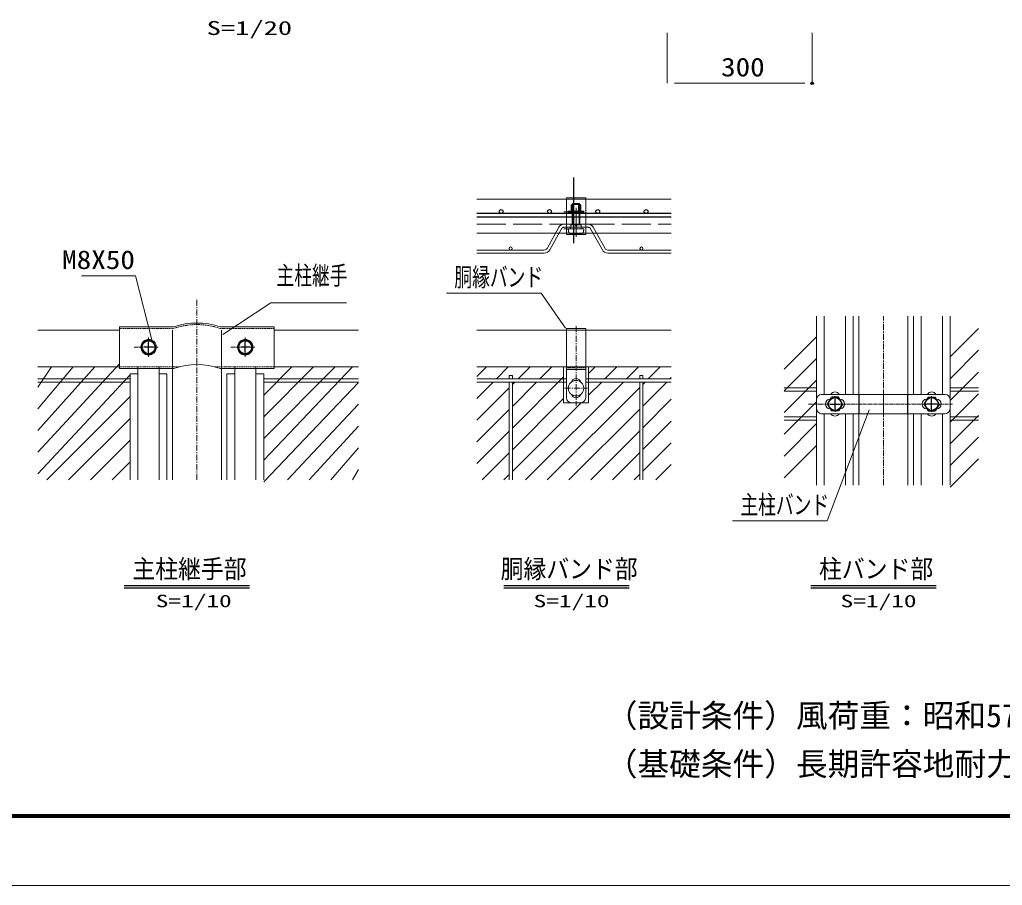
# Model space of a CAD drawing. Units: millimetres, scale not verified, with parts at other scales. Extents: x -3339 to 3343, y -2363 to 2362.
# Drawn here: x -1627 to 407, y -2363 to -572 of the extents above; entities that cross this region are included whole.
import ezdxf
from ezdxf.enums import TextEntityAlignment as Align

# ---------------------------------------------------------------- set-up
doc = ezdxf.new("R2010")
doc.units = ezdxf.units.MM
doc.header["$LTSCALE"] = 10
doc.header["$PDMODE"] = 32
doc.header["$PDSIZE"] = 5
for name, pattern in [('DASHED', [7.5, 6, -1.5]), ('USER1', [2, 1.25, -0.25, 0.25, -0.25]), ('USER2', [0.375, 0.25, -0.125]), ('USER3', [1.125, 0.75, -0.125, 0.125, -0.125])]:
    doc.linetypes.add(name, pattern=pattern)
for name, color, linetype, lineweight in [('0-0_寸法', 7, 'Continuous', 13), ('0-2_柱', 7, 'Continuous', 13), ('0-4_胴縁', 7, 'Continuous', 13), ('0-5_継手', 7, 'Continuous', 13), ('0-6_0', 7, 'Continuous', 13), ('0-8_押え板', 6, 'Continuous', 13), ('0-9_EXTCNT-LMEC0', 4, 'Continuous', 25), ('0-A_バンド', 4, 'Continuous', 13), ('0-B_WM', 30, 'Continuous', 13), ('0-C_BN', 4, 'Continuous', 25), ('0-D_マット', 92, 'Continuous', 9), ('0-E_NMメッシュパネル', 8, 'Continuous', 5), ('1-0_D-TTL-TXT', 2, 'Continuous', 25)]:
    doc.layers.add(name, color=color, linetype=linetype, lineweight=lineweight)
doc.layers.add('0-7_DEFPOINTS', color=7, linetype='Continuous')
doc.styles.add('ＭＳ ゴシック', font='')
doc.styles.get('ＭＳ ゴシック').set_extended_font_data('MS Gothic')

msp = doc.modelspace()

# ---------------------------------------------------------------- linework, layer by layer
at = {"layer": '0-0_寸法'}
for p, q in [((-286.45, -598.91), (-286.45, -703.39)), ((13.55, -598.91), (13.55, -703.39)), ((-271.45, -703.39), (-1.45, -703.39))]:
    msp.add_line(p, q, dxfattribs=at)
at = {"layer": '0-0_寸法', "linetype": 'USER1'}
for p, q in [((-1259.68, -1523.94), (-1259.68, -1148.57)), ((160.81, -1534.52), (160.81, -1185.51))]:
    msp.add_line(p, q, dxfattribs=at)
at = {"layer": '0-0_寸法'}
for points in [[(-1498.23, -1101.88), (-1387.07, -1101.88), (-1352.66, -1234.04)], [(-743.22, -1137.81), (-547.41, -1137.81), (-496.79, -1209.87)], [(-950.05, -1157.81), (-1106.49, -1157.81), (-1205.81, -1223.16)], [(-151.37, -1608.83), (44.44, -1608.83), (131.75, -1378.86)]]:
    msp.add_lwpolyline(points, dxfattribs=at)
at = {"layer": '0-2_柱'}
for p, q in [((110.01, -1185.51), (110.01, -1534.52)), ((211.61, -1185.51), (211.61, -1534.52)), ((-1310.48, -1214.28), (-1310.48, -1523.94)), ((-1208.88, -1214.28), (-1208.88, -1523.94))]:
    msp.add_line(p, q, dxfattribs=at)
at = {"layer": '0-4_胴縁'}
for p, q in [((-278.11, -943.42), (-680.21, -943.42)), ((-460.14, -969.62), (-500.14, -969.62)), ((-460.14, -972.82), (-500.14, -972.82)), ((-278.11, -1013.42), (-680.21, -1013.42)), ((-460.14, -1001.22), (-500.14, -1001.22)), ((-460.14, -1004.42), (-500.14, -1004.42)), ((-1589.06, -1214.28), (-1419.68, -1214.28)), ((-1099.68, -1214.28), (-924.96, -1214.28)), ((-680.21, -1214.28), (-278.11, -1214.28)), ((-1589.06, -1290.28), (-1419.68, -1290.28)), ((-1099.68, -1290.28), (-924.96, -1290.28)), ((-680.21, -1290.28), (-278.11, -1290.28))]:
    msp.add_line(p, q, dxfattribs=at)
at = {"layer": '0-5_継手'}
for p, q in [((-1419.68, -1207.48), (-1308.54, -1207.48)), ((-1419.68, -1207.48), (-1419.68, -1293.48)), ((-1210.82, -1207.48), (-1099.68, -1207.48)), ((-1099.68, -1207.48), (-1099.68, -1293.48)), ((-1419.68, -1293.48), (-1308.01, -1293.48)), ((-1211.35, -1293.48), (-1099.68, -1293.48))]:
    msp.add_line(p, q, dxfattribs=at)
at = {"layer": '0-5_継手', "linetype": 'USER2'}
for p, q in [((-1419.68, -1210.68), (-1307.48, -1210.68)), ((-1211.88, -1210.68), (-1099.68, -1210.68)), ((-1419.68, -1290.28), (-1297.32, -1290.28)), ((-1222.04, -1290.28), (-1099.68, -1290.28))]:
    msp.add_line(p, q, dxfattribs=at)
at = {"layer": '0-5_継手', "linetype": 'USER3'}
for p, q in [((-1359.68, -1229.48), (-1359.68, -1269.48)), ((-1359.68, -1229.48), (-1359.68, -1269.48)), ((-1159.68, -1229.48), (-1159.68, -1269.48)), ((-1389.67, -1249.48), (-1339.68, -1249.48)), ((-1339.68, -1249.48), (-1379.68, -1249.48)), ((-1189.67, -1249.48), (-1139.68, -1249.48))]:
    msp.add_line(p, q, dxfattribs=at)
at = {"layer": '0-5_継手'}
for centre, radius, start, end in [((-1259.68, -1349.48), 150, 71.4022, 108.5978), ((-1308.54, -1204.28), 3.2, 270, 288.5978), ((-1210.82, -1204.28), 3.2, 251.4022, 270), ((-1259.68, -1435.48), 150, 71.4022, 108.5978)]:
    msp.add_arc(centre, radius, start, end, dxfattribs=at)
at = {"layer": '0-5_継手', "linetype": 'USER2'}
msp.add_arc((-1259.68, -1349.48), 146.8, 70.99745, 109.00255, dxfattribs=at)
at = {"layer": '0-6_0', "color": 3}
msp.add_lwpolyline([(-3339.2, 2362.41), (3343.3, 2362.41), (3343.3, -2362.59), (-3339.2, -2362.59)], close=True, dxfattribs=at)
at = {"layer": '0-6_0'}
for points in [[(-3114.2, 2221.78), (3118.3, 2221.78), (3118.3, -2221.97), (-3114.2, -2221.97)], [(-3112.79, 2220.38), (3116.9, 2220.38), (3116.9, -2220.56), (-3112.79, -2220.56)], [(-3111.39, 2218.97), (3115.49, 2218.97), (3115.49, -2219.15), (-3111.39, -2219.15)], [(-3109.98, 2217.56), (3114.08, 2217.56), (3114.08, -2217.75), (-3109.98, -2217.75)], [(-3108.57, 2216.16), (3112.68, 2216.16), (3112.68, -2216.34), (-3108.57, -2216.34)]]:
    msp.add_lwpolyline(points, close=True, dxfattribs=at)
at = {"layer": '0-7_DEFPOINTS'}
msp.add_point((13.55, -703.39), dxfattribs=at)
at = {"layer": '0-8_押え板'}
for p, q in [((22.61, -1185.51), (22.61, -1534.52)), ((22.61, -1185.51), (22.61, -1534.52)), ((38.61, -1185.51), (38.61, -1346.99)), ((38.61, -1185.51), (38.61, -1346.99)), ((82.61, -1185.51), (82.61, -1346.99)), ((82.61, -1185.51), (82.61, -1346.99)), ((98.61, -1185.51), (98.61, -1346.99)), ((98.61, -1185.51), (98.61, -1346.99)), ((223.01, -1185.51), (223.01, -1346.99)), ((239.01, -1185.51), (239.01, -1346.99)), ((283.01, -1185.51), (283.01, -1346.99)), ((299.01, -1185.51), (299.01, -1534.52)), ((-1381.87, -1290.28), (-1381.87, -1523.94)), ((-1381.87, -1290.28), (-1381.87, -1523.94)), ((-1337.87, -1290.28), (-1337.87, -1523.94)), ((-1337.87, -1290.28), (-1337.87, -1523.94)), ((-1181.48, -1290.28), (-1181.48, -1523.94)), ((-1137.48, -1290.28), (-1137.48, -1523.94)), ((-1397.87, -1304.28), (-1397.87, -1523.94)), ((-1381.87, -1304.28), (-1397.87, -1304.28)), ((-1397.87, -1304.28), (-1397.87, -1523.94)), ((-1381.87, -1304.28), (-1397.87, -1304.28)), ((-1321.87, -1304.28), (-1337.87, -1304.28)), ((-1321.87, -1304.28), (-1337.87, -1304.28)), ((-1321.87, -1304.28), (-1321.87, -1523.94)), ((-1321.87, -1304.28), (-1321.87, -1523.94)), ((-1197.48, -1304.28), (-1197.48, -1523.94)), ((-1197.48, -1304.28), (-1181.48, -1304.28)), ((-1137.48, -1304.28), (-1121.48, -1304.28)), ((-1121.48, -1304.28), (-1121.48, -1523.94)), ((38.61, -1386.99), (38.61, -1534.52)), ((38.61, -1386.99), (38.61, -1534.52)), ((82.61, -1386.99), (82.61, -1534.52)), ((82.61, -1386.99), (82.61, -1534.52)), ((98.61, -1386.99), (98.61, -1534.52)), ((98.61, -1386.99), (98.61, -1534.52)), ((223.01, -1386.99), (223.01, -1534.52)), ((239.01, -1386.99), (239.01, -1534.52)), ((283.01, -1386.99), (283.01, -1534.52))]:
    msp.add_line(p, q, dxfattribs=at)
at = {"layer": '0-8_押え板', "linetype": 'USER3'}
msp.add_line((242.81, -1366.99), (278.81, -1366.99), dxfattribs=at)
at = {"layer": '0-8_押え板'}
for centre, start, end in [((60.81, -1351.99), 30, 150), ((60.81, -1351.99), 30, 150), ((260.81, -1351.99), 30, 150), ((60.81, -1381.99), 210, 330), ((60.81, -1381.99), 210, 330), ((260.81, -1381.99), 210, 330)]:
    msp.add_arc(centre, 10, start, end, dxfattribs=at)
at = {"layer": '0-9_EXTCNT-LMEC0'}
for p, q in [((-1410.31, -1742.72), (-1150.85, -1742.72)), ((-1410.31, -1747.39), (-1150.85, -1747.39)), ((-624.36, -1742.72), (-364.9, -1742.72)), ((-624.36, -1747.39), (-364.9, -1747.39)), ((10.45, -1742.72), (269.91, -1742.72)), ((10.45, -1747.39), (269.91, -1747.39))]:
    msp.add_line(p, q, dxfattribs=at)
at = {"layer": '0-A_バンド'}
for p, q in [((-455.14, -940.22), (-495.14, -940.22)), ((-495.14, -1016.62), (-495.14, -940.22)), ((-455.14, -1016.62), (-455.14, -940.22)), ((-455.14, -1016.62), (-495.14, -1016.62)), ((-495.14, -1211.08), (-455.14, -1211.08)), ((-495.14, -1211.08), (-495.14, -1354.28)), ((-455.14, -1211.08), (-455.14, -1354.28)), ((-495.14, -1295.48), (-455.14, -1295.48)), ((22.81, -1356.99), (22.81, -1376.99)), ((32.81, -1346.99), (288.81, -1346.99)), ((51.86, -1356.99), (50.81, -1356.99)), ((70.81, -1356.99), (69.76, -1356.99)), ((110.77, -1386.99), (110.77, -1346.99)), ((210.85, -1386.99), (210.85, -1346.99)), ((250.81, -1356.99), (251.86, -1356.99)), ((269.76, -1356.99), (270.81, -1356.99)), ((298.81, -1356.99), (298.81, -1376.99)), ((-485.14, -1364.28), (-465.14, -1364.28)), ((51.86, -1376.99), (50.81, -1376.99)), ((70.81, -1376.99), (69.76, -1376.99)), ((250.81, -1376.99), (251.86, -1376.99)), ((269.76, -1376.99), (270.81, -1376.99)), ((32.81, -1386.99), (288.81, -1386.99))]:
    msp.add_line(p, q, dxfattribs=at)
at = {"layer": '0-A_バンド', "linetype": 'USER2'}
for p, q in [((-495.14, -1214.28), (-455.14, -1214.28)), ((-495.14, -1292.28), (-455.14, -1292.28))]:
    msp.add_line(p, q, dxfattribs=at)
at = {"layer": '0-A_バンド', "linetype": 'USER1'}
for p, q in [((-475.14, -1205.86), (-475.14, -1370.82)), ((-499.16, -1334.28), (-451.13, -1334.28))]:
    msp.add_line(p, q, dxfattribs=at)
at = {"layer": '0-A_バンド', "linetype": 'USER3'}
for p, q in [((160.81, -1340.74), (160.81, -1394.38)), ((60.81, -1350.99), (60.81, -1382.99)), ((260.81, -1350.99), (260.81, -1382.99)), ((5.84, -1366.99), (304.27, -1366.99))]:
    msp.add_line(p, q, dxfattribs=at)
at = {"layer": '0-A_バンド'}
for centre, start, end in [((-475.14, -1324.28), 16.2602, 163.7398), ((-485.14, -1354.28), 180, 270), ((-475.14, -1344.28), 196.2602, 343.7398), ((-465.14, -1354.28), 270, 0), ((32.81, -1356.99), 90, 180), ((50.81, -1366.99), 90, 270), ((70.81, -1366.99), 270, 90), ((250.81, -1366.99), 90, 270), ((270.81, -1366.99), 270, 90), ((288.81, -1356.99), 0, 90), ((32.81, -1376.99), 180, 270), ((288.81, -1376.99), 270, 0)]:
    msp.add_arc(centre, 10, start, end, dxfattribs=at)
at = {"layer": '0-B_WM'}
for p, q in [((-499.52, -994.82), (-450.77, -994.82)), ((-510.69, -1001.37), (-535.19, -1045.15)), ((-505.1, -1004.49), (-529.6, -1048.27)), ((-499.52, -1001.22), (-450.77, -1001.22)), ((-445.19, -1004.49), (-420.69, -1048.27)), ((-439.6, -1001.37), (-415.1, -1045.15)), ((-680.21, -1048.42), (-540.77, -1048.42)), ((-680.21, -1054.82), (-540.77, -1054.82)), ((-409.52, -1048.42), (-278.11, -1048.42)), ((-409.52, -1054.82), (-278.11, -1054.82)), ((-1397.87, -1315.08), (-1589.06, -1315.08)), ((-1397.87, -1321.48), (-1589.06, -1321.48)), ((-924.96, -1315.08), (-1121.48, -1315.08)), ((-924.96, -1321.48), (-1121.48, -1321.48)), ((-495.14, -1315.08), (-680.21, -1315.08)), ((-495.14, -1321.48), (-680.21, -1321.48)), ((-613.34, -1308.28), (-606.94, -1308.28)), ((-613.34, -1315.08), (-613.34, -1308.28)), ((-613.34, -1523.94), (-613.34, -1321.48)), ((-606.94, -1315.08), (-606.94, -1308.28)), ((-606.94, -1523.94), (-606.94, -1321.48)), ((-278.11, -1315.08), (-455.14, -1315.08)), ((-278.11, -1321.48), (-455.14, -1321.48)), ((-343.34, -1308.28), (-336.94, -1308.28)), ((-343.34, -1315.08), (-343.34, -1308.28)), ((-343.34, -1523.94), (-343.34, -1321.48)), ((-336.94, -1315.08), (-336.94, -1308.28)), ((-336.94, -1523.94), (-336.94, -1321.48)), ((22.61, -1333.8), (-44.36, -1333.8)), ((22.61, -1340.2), (-44.36, -1340.2)), ((357.74, -1333.8), (299.01, -1333.8)), ((357.74, -1340.2), (299.01, -1340.2)), ((22.61, -1393.8), (-44.36, -1393.8)), ((22.61, -1400.2), (-44.36, -1400.2)), ((357.74, -1393.8), (299.01, -1393.8)), ((357.74, -1400.2), (299.01, -1400.2))]:
    msp.add_line(p, q, dxfattribs=at)
for centre in [(-610.49, -1045.22), (-339.8, -1045.22)]:
    msp.add_circle(centre, 3.2, dxfattribs=at)
at = {"layer": '0-B_WM', "linetype": 'DASHED'}
for centre, radius, start, end in [((-499.52, -1007.62), 12.8, 90, 150.7642), ((-450.77, -1007.62), 12.8, 29.2358, 90), ((-499.52, -1007.62), 6.4, 90, 150.7642), ((-450.77, -1007.62), 6.4, 29.2358, 90)]:
    msp.add_arc(centre, radius, start, end, dxfattribs=at)
at = {"layer": '0-B_WM'}
for centre, radius, start, end in [((-540.77, -1042.02), 6.4, 270, 330.7642), ((-540.77, -1042.02), 12.8, 270, 330.7642), ((-409.52, -1042.02), 12.8, 209.2358, 270), ((-409.52, -1042.02), 6.4, 209.2358, 270)]:
    msp.add_arc(centre, radius, start, end, dxfattribs=at)
at = {"layer": '0-C_BN', "lineweight": 13}
for p, q in [((-485.14, -968.02), (-485.14, -954.95)), ((-483.14, -954.42), (-481.79, -952.42)), ((-483.14, -996.42), (-483.14, -954.42)), ((-483.14, -954.42), (-467.14, -954.42)), ((-482.85, -954.02), (-467.45, -954.02)), ((-480.14, -968.02), (-480.14, -954.95)), ((-470.14, -968.02), (-470.14, -954.95)), ((-468.5, -996.42), (-468.5, -952.42)), ((-468.5, -952.42), (-467.14, -954.42)), ((-467.14, -996.42), (-467.14, -954.42)), ((-465.14, -968.02), (-465.14, -954.95)), ((-491.14, -971.22), (-491.14, -968.02)), ((-459.14, -968.02), (-491.14, -968.02)), ((-459.14, -971.22), (-491.14, -971.22)), ((-485.14, -968.02), (-465.14, -968.02)), ((-459.14, -971.22), (-459.14, -968.02)), ((-491.14, -1004.42), (-459.14, -1004.42))]:
    msp.add_line(p, q, dxfattribs=at)
at = {"layer": '0-C_BN', "linetype": 'DASHED', "lineweight": 13}
for p, q in [((-475.14, -1021.3), (-475.14, -951.65)), ((-483.14, -996.42), (-483.14, -958.42)), ((-481.79, -996.42), (-481.79, -957.77)), ((-468.5, -996.42), (-468.5, -957.77)), ((-467.14, -996.42), (-467.14, -958.42)), ((-485.78, -996.42), (-464.51, -996.42)), ((-485.78, -996.42), (-485.78, -1000.18)), ((-477.27, -996.42), (-475.14, -998.92)), ((-475.14, -998.92), (-473.02, -996.42)), ((-464.51, -996.42), (-464.51, -1000.18)), ((-488.14, -1014.02), (-462.14, -1014.02)), ((-487.02, -1004.42), (-487.02, -1001.42)), ((-475.14, -998.92), (-475.14, -1004.42)), ((-463.26, -1004.42), (-463.26, -1001.42))]:
    msp.add_line(p, q, dxfattribs=at)
at = {"layer": '0-C_BN'}
for p, q in [((-1375.18, -1249.48), (-1367.1, -1235.48)), ((-1367.1, -1235.48), (-1352.26, -1235.48)), ((-1359.68, -1259.48), (-1359.68, -1239.48)), ((-1344.18, -1249.48), (-1352.26, -1235.48)), ((-1175.18, -1249.48), (-1167.1, -1235.48)), ((-1167.1, -1235.48), (-1152.26, -1235.48)), ((-1159.68, -1259.48), (-1159.68, -1239.48)), ((-1144.18, -1249.48), (-1152.26, -1235.48)), ((-1375.18, -1249.48), (-1367.1, -1263.48)), ((-1349.68, -1249.48), (-1369.68, -1249.48)), ((-1344.18, -1249.48), (-1352.26, -1263.48)), ((-1175.18, -1249.48), (-1167.1, -1263.48)), ((-1149.68, -1249.48), (-1169.68, -1249.48)), ((-1144.18, -1249.48), (-1152.26, -1263.48)), ((-1367.1, -1263.48), (-1352.26, -1263.48)), ((-1167.1, -1263.48), (-1152.26, -1263.48)), ((45.31, -1366.99), (53.39, -1352.99)), ((45.31, -1366.99), (53.39, -1352.99)), ((68.23, -1352.99), (53.39, -1352.99)), ((68.23, -1352.99), (53.39, -1352.99)), ((76.31, -1366.99), (68.23, -1352.99)), ((76.31, -1366.99), (68.23, -1352.99)), ((245.31, -1366.99), (253.39, -1352.99)), ((253.39, -1352.99), (268.23, -1352.99)), ((276.31, -1366.99), (268.23, -1352.99)), ((45.31, -1366.99), (53.39, -1380.99)), ((45.31, -1366.99), (53.39, -1380.99)), ((68.23, -1380.99), (53.39, -1380.99)), ((68.23, -1380.99), (53.39, -1380.99)), ((76.31, -1366.99), (68.23, -1380.99)), ((76.31, -1366.99), (68.23, -1380.99)), ((245.31, -1366.99), (253.39, -1380.99)), ((253.39, -1380.99), (268.23, -1380.99)), ((276.31, -1366.99), (268.23, -1380.99))]:
    msp.add_line(p, q, dxfattribs=at)
at = {"layer": '0-C_BN', "color": 1}
for p, q in [((60.81, -1376.99), (60.81, -1356.99)), ((60.81, -1376.99), (60.81, -1356.99)), ((260.81, -1376.99), (260.81, -1356.99)), ((50.81, -1366.99), (70.81, -1366.99)), ((50.81, -1366.99), (70.81, -1366.99)), ((270.81, -1366.99), (250.81, -1366.99))]:
    msp.add_line(p, q, dxfattribs=at)
at = {"layer": '0-C_BN', "lineweight": 13}
msp.add_lwpolyline([(-481.79, -996.42), (-481.79, -952.42), (-468.5, -952.42)], dxfattribs=at)
for centre in [(-1359.68, -1249.48), (-1159.68, -1249.48), (-475.14, -1334.28)]:
    msp.add_circle(centre, 16, dxfattribs=at)
at = {"layer": '0-C_BN'}
for centre in [(-1359.68, -1249.48), (-1159.68, -1249.48), (60.81, -1366.99), (60.81, -1366.99), (260.81, -1366.99)]:
    msp.add_circle(centre, 13.42, dxfattribs=at)
at = {"layer": '0-C_BN', "lineweight": 13}
for centre, radius, start, end in [((-482.64, -957.81), 3.8, 48.83491, 131.16509), ((-475.14, -967.88), 13.86, 68.85295, 111.14705), ((-467.64, -957.82), 3.8, 48.86505, 131.13495)]:
    msp.add_arc(centre, radius, start, end, dxfattribs=at)
at = {"layer": '0-C_BN', "linetype": 'DASHED', "lineweight": 13}
for centre, start, end in [((-487.02, -1000.18), 270, 0), ((-463.26, -1000.18), 180, 270)]:
    msp.add_arc(centre, 1.24, start, end, dxfattribs=at)
for centre, start_param, end_param in [((-488.14, -1004.42), 1.5707963, 3.1415927), ((-462.14, -1004.42), 3.1415927, 4.712389)]:
    msp.add_ellipse(centre, major_axis=(0, 9.6), ratio=0.3125, start_param=start_param, end_param=end_param, dxfattribs=at)
at = {"layer": '0-D_マット', "linetype": 'DASHED'}
for p, q in [((-680.21, -980.82), (-323.39, -980.82)), ((-680.21, -994.82), (-278.11, -994.82))]:
    msp.add_line(p, q, dxfattribs=at)
at = {"layer": '0-D_マット'}
for p, q in [((299.01, -1269.7), (357.74, -1210.97)), ((-44.36, -1294.97), (22.61, -1228)), ((299.01, -1314.6), (357.74, -1255.87)), ((-44.36, -1339.87), (22.61, -1272.9)), ((-1589.06, -1466.62), (-1419.68, -1283.77)), ((-1589.06, -1331.92), (-1560.9, -1290.28)), ((-1589.06, -1376.82), (-1516, -1290.28)), ((-1589.06, -1421.72), (-1471.1, -1290.28)), ((-1121.48, -1348.57), (-1063.2, -1290.28)), ((-1121.48, -1393.47), (-1018.3, -1290.28)), ((-1121.48, -1438.37), (-973.4, -1290.28)), ((-1121.48, -1483.27), (-937.47, -1290.28)), ((-680.21, -1310.35), (-660.14, -1290.28)), ((-640.04, -1315.08), (-615.24, -1290.28)), ((-595.14, -1315.08), (-570.34, -1290.28)), ((-550.24, -1315.08), (-525.44, -1290.28)), ((-449.13, -1290.28), (-449.13, -1364.28)), ((-449.13, -1303.78), (-435.64, -1290.28)), ((-415.54, -1315.08), (-390.74, -1290.28)), ((-370.64, -1315.08), (-345.84, -1290.28)), ((-325.73, -1315.08), (-300.93, -1290.28)), ((299.01, -1359.51), (357.74, -1300.77)), ((-1589.06, -1511.52), (-1397.87, -1306.87)), ((-680.21, -1355.25), (-646.44, -1321.48)), ((-606.94, -1416.68), (-501.13, -1310.88)), ((-606.94, -1326.88), (-601.54, -1321.48)), ((-606.94, -1371.78), (-556.64, -1321.48)), ((-579.49, -1523.94), (-377.04, -1321.48)), ((-449.13, -1348.68), (-421.94, -1321.48)), ((-336.94, -1371.19), (-287.23, -1321.48)), ((-336.94, -1326.29), (-332.13, -1321.48)), ((-280.83, -1315.08), (-278.11, -1312.36)), ((-44.36, -1384.78), (22.61, -1317.8)), ((-1121.48, -1528.17), (-924.96, -1322.67)), ((-680.21, -1400.15), (-613.34, -1333.28)), ((-534.59, -1523.94), (-343.34, -1332.69)), ((-1570.05, -1523.94), (-1397.87, -1351.77)), ((-606.94, -1461.59), (-501.13, -1355.78)), ((-336.94, -1416.09), (-278.11, -1357.26)), ((299.01, -1404.41), (357.74, -1345.67)), ((-1072.35, -1523.94), (-924.96, -1367.58)), ((-680.21, -1445.05), (-613.34, -1378.18)), ((-606.94, -1506.49), (-464.74, -1364.28)), ((-449.13, -1364.28), (-501.13, -1364.28)), ((-489.69, -1523.94), (-343.34, -1377.59)), ((-44.36, -1429.68), (22.61, -1362.7)), ((-1525.15, -1523.94), (-1397.87, -1396.67)), ((-336.94, -1460.99), (-278.11, -1402.16)), ((299.01, -1449.31), (357.74, -1390.57)), ((-1027.45, -1523.94), (-924.96, -1412.48)), ((-680.21, -1489.95), (-613.34, -1423.08)), ((-444.79, -1523.94), (-343.34, -1422.49)), ((-44.36, -1474.58), (22.61, -1407.61)), ((-1480.24, -1523.94), (-1397.87, -1441.57)), ((299.01, -1494.21), (357.74, -1435.48)), ((-982.54, -1523.94), (-924.96, -1457.38)), ((-336.94, -1505.89), (-278.11, -1447.06)), ((-44.36, -1519.48), (22.61, -1452.51)), ((-669.29, -1523.94), (-613.34, -1467.99)), ((-399.89, -1523.94), (-343.34, -1467.39)), ((299.01, -1539.11), (357.74, -1480.38)), ((-1435.34, -1523.94), (-1397.87, -1486.47)), ((-937.64, -1523.94), (-924.96, -1502.28)), ((-310.08, -1523.94), (-278.11, -1491.96)), ((-624.39, -1523.94), (-613.34, -1512.89)), ((-354.98, -1523.94), (-343.34, -1512.29))]:
    msp.add_line(p, q, dxfattribs=at)
msp.add_lwpolyline([(-449.13, -1290.28), (-501.13, -1290.28), (-501.13, -1364.28)], dxfattribs=at)
at = {"layer": '0-E_NMメッシュパネル', "lineweight": 25}
for p, q in [((-480.14, -898.19), (-480.14, -1034.34)), ((-278.11, -972.82), (-680.21, -972.82)), ((-278.11, -980.82), (-680.21, -980.82))]:
    msp.add_line(p, q, dxfattribs=at)
for centre in [(-630.14, -968.82), (-530.14, -968.82), (-430.14, -968.82), (-330.14, -968.82)]:
    msp.add_circle(centre, 4, dxfattribs=at)

# ---------------------------------------------------------------- texts
at = {"layer": '0-0_寸法', "style": 'ＭＳ ゴシック'}
for s, width, p in [('300', 1.15, (-175.02, -700.79)), ('M8X50', 1.15, (-1538.57, -1099.29)), ('主柱継手', 0.7, (-1094.99, -1131.88)), ('胴縁バンド', 0.7, (-726.91, -1135.21)), ('主柱バンド', 0.7, (-135.06, -1606.23))]:
    msp.add_text(s, height=38.49, dxfattribs=dict(at, width=width)).set_placement(p, align=Align.BOTTOM_LEFT)
at = {"layer": '0-9_EXTCNT-LMEC0', "style": 'ＭＳ ゴシック'}
for s, height, width, p in [('S=1/20', 28.89, 1.5, (-1239.54, -612.36)), ('主柱継手部', 38.49, 0.9, (-1393.05, -1738.79)), ('胴縁バンド部', 38.49, 0.9, (-631.1, -1738.79)), ('柱バンド部', 38.49, 0.9, (27.71, -1738.79)), ('S=1/10', 25.66, 1.5, (-1344.79, -1794.95)), ('S=1/10', 25.66, 1.5, (-562.97, -1794.95)), ('S=1/10', 25.66, 1.5, (72.33, -1794.95))]:
    msp.add_text(s, height=height, dxfattribs=dict(at, width=width)).set_placement(p, align=Align.BOTTOM_LEFT)
at = {"layer": '1-0_D-TTL-TXT', "color": 7, "style": 'ＭＳ ゴシック'}
for s, p in [('（設計条件）風荷重：昭和57年改正 建築基準法・同施行令に基づく風圧力に準拠。', (-413.63, -2049.95)), ('（基礎条件）長期許容地耐力98kN/㎡の場合。', (-413.63, -2149.95))]:
    msp.add_text(s, height=48.09, dxfattribs=at).set_placement(p, align=Align.BOTTOM_LEFT)

doc.saveas('drawing.dxf')
